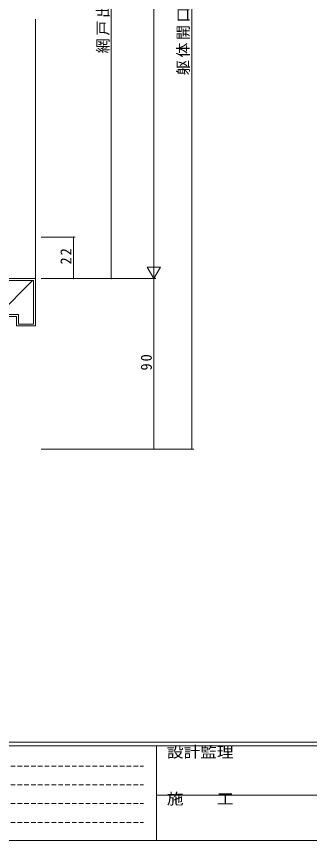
# Model space of a CAD drawing. Units: millimetres, scale not verified. Extents: x -594 to 539, y -420 to 386.
# Drawn here: x -296 to -141.4, y -420 to 15.3 of the extents above; entities that cross this region are included whole.
import ezdxf
from ezdxf.enums import TextEntityAlignment as Align

# ---------------------------------------------------------------- set-up
doc = ezdxf.new("R2010")
doc.units = ezdxf.units.MM
doc.header["$LTSCALE"] = 2
doc.linetypes.add('DASHED1', pattern=[1.8, 1.2, -0.6])
for name, color, linetype, lineweight in [('0-1_YKK_ZWAK', 7, 'Continuous', 9), ('0-6_YKK_D', 6, 'Continuous', 9), ('0-7_YSS_K', 3, 'Continuous', 9)]:
    doc.layers.add(name, color=color, linetype=linetype, lineweight=lineweight)
doc.styles.add('ＭＳ ゴシック', font='')
doc.styles.get('ＭＳ ゴシック').set_extended_font_data('MS Gothic')

msp = doc.modelspace()

# ---------------------------------------------------------------- linework, layer by layer
at = {"layer": '0-1_YKK_ZWAK'}
for p, q in [((510, -368), (-590, -368)), ((456, -370), (-590, -370)), ((-222, -370), (-222, -420)), ((-222, -395.999), (-38, -395.999)), ((-590, -420), (456, -420))]:
    msp.add_line(p, q, dxfattribs=at)
at = {"layer": '0-1_YKK_ZWAK', "linetype": 'DASHED1'}
for p, q in [((-583.431, -380.732), (-228.87, -380.732)), ((-583.431, -390.63), (-228.87, -390.63)), ((-583.431, -400.528), (-228.87, -400.528)), ((-583.431, -410.426), (-228.87, -410.426))]:
    msp.add_line(p, q, dxfattribs=at)
at = {"layer": '0-6_YKK_D'}
for p, q in [((-203.453, -213.187), (-203.455, 236.817)), ((-245.953, 171.816), (-245.953, -123.184)), ((-223.453, 169.816), (-223.453, -116.184)), ((-282.953, -101.184), (-264.953, -101.184)), ((-265.953, -101.184), (-265.953, -123.184)), ((-223.453, -123.184), (-223.453, -111.059)), ((-219.953, -117.122), (-226.953, -117.122)), ((-223.453, -123.184), (-226.953, -117.122)), ((-223.453, -123.184), (-219.953, -117.122)), ((-282.953, -123.184), (-264.953, -123.184)), ((-282.953, -123.184), (-244.953, -123.184)), ((-282.953, -123.184), (-222.453, -123.184)), ((-282.953, -123.184), (-222.453, -123.184)), ((-223.453, -123.184), (-223.453, -213.187)), ((-282.953, -213.187), (-202.453, -213.187)), ((-282.953, -213.187), (-222.453, -213.187))]:
    msp.add_line(p, q, dxfattribs=at)
for centre, start, end in [((-265.953, -101.184), 90, 270), ((-265.953, -101.184), 270, 90), ((-265.953, -123.184), 90, 270), ((-265.953, -123.184), 270, 90), ((-245.953, -123.184), 90, 270), ((-245.953, -123.184), 270, 90), ((-223.453, -213.187), 90, 270), ((-223.453, -213.187), 270, 90), ((-203.453, -213.187), 90.00024, 270.00024), ((-203.453, -213.187), 270.00024, 90.00024)]:
    msp.add_arc(centre, 0.106, start, end, dxfattribs=at)
at = {"layer": '0-7_YSS_K'}
for p, q in [((-285.953, 13.816), (-285.953, -123.184)), ((-355.953, -123.184), (-285.953, -123.184)), ((-286.953, -124.184), (-354.953, -124.184)), ((-305.522, -142.184), (-287.522, -124.184)), ((-286.953, -147.184), (-286.953, -124.184)), ((-285.953, -123.184), (-285.953, -148.184)), ((-295.953, -143.184), (-310.953, -143.184)), ((-295.953, -143.184), (-295.953, -148.184)), ((-294.953, -142.184), (-294.953, -147.184)), ((-294.953, -147.184), (-286.953, -147.184)), ((-295.953, -148.184), (-285.953, -148.184))]:
    msp.add_line(p, q, dxfattribs=at)
msp.add_lwpolyline([(-294.953, -142.184), (-311.953, -142.184), (-311.953, -147.184)], dxfattribs=at)

# ---------------------------------------------------------------- texts
at = {"layer": '0-1_YKK_ZWAK', "style": 'ＭＳ ゴシック', "width": 1.1}
for s, p in [('設計監理', (-216.615, -377.904)), ('施\u3000\u3000工', (-216.615, -402.649))]:
    msp.add_text(s, height=5.865, dxfattribs=at).set_placement(p, align=Align.BOTTOM_LEFT)
at = {"layer": '0-6_YKK_D', "color": 7, "char_height": 5.865, "attachment_point": 7, "rotation": 90, "style": 'ＭＳ ゴシック'}
for s, insert in [('\\T1.17;網戸出来高：MH=H-5', (-246.753, -4.164)), ('\\T1.16;躯体開口高：Ｈ+150', (-204.453, -15.705)), ('\\T1.27;\\W0.95;22', (-266.953, -115.704)), ('\\T1.27;\\W0.95;90', (-224.453, -171.706))]:
    msp.add_mtext(s, dxfattribs=dict(at, insert=insert))

doc.saveas('drawing.dxf')
